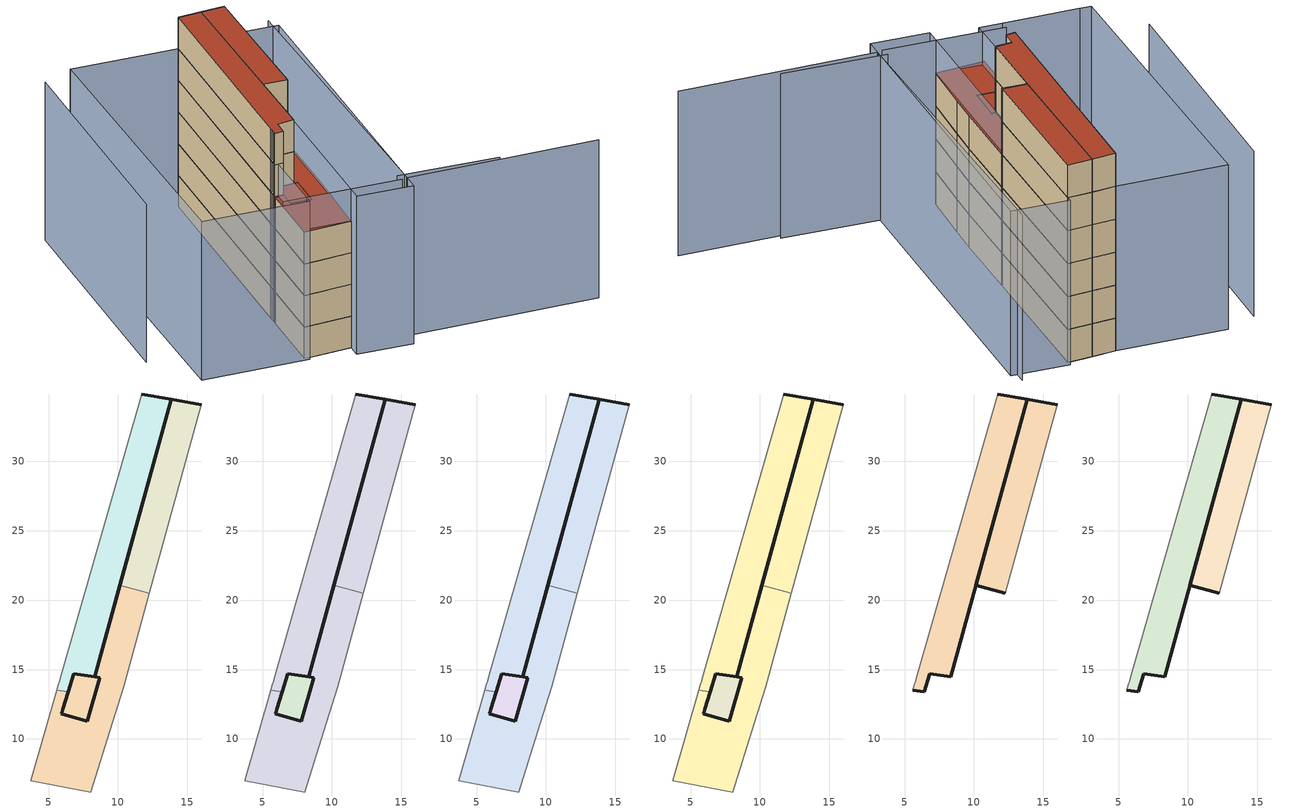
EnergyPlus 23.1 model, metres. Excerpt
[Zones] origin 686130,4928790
ff2ed0a61407c7c9_F0_dwelling_0
 floor ground (EU_floor_Construction): 8.34,14.48 10.15,21.07 13.83,34.48 11.74,34.86 5.85,14.38 5.8,14.2 5.71,13.89 5.68,13.8 5.67,13.76 5.6,13.51 6.42,13.4 6.82,14.7 z0; 12.27,20.49 16,34.09 13.83,34.48 10.15,21.07 z0; 8.05,6.18 9.61,11.12 10.42,13.75 12.27,20.49 10.15,21.07 8.34,14.48 8.7,14.43 7.78,11.29 5.93,11.82 5.97,11.96 6.03,12.14 6.42,13.4 5.6,13.51 3.73,7 z0; 7.78,11.29 8.7,14.43 8.34,14.48 6.82,14.7 6.42,13.4 6.03,12.14 5.97,11.96 5.93,11.82 z0
 wall outside (EU_wall_Construction): 11.74,34.86 13.83,34.48 8.34,14.48 6.82,14.7 6.42,13.4 z0:3
 wall adiabatic (EU_wall_Construction): 5.6,13.51 5.67,13.76 5.68,13.8 5.71,13.89 5.8,14.2 5.85,14.38 11.74,34.86 z0:3
 wall to ff2ed0a61407c7c9_F0_dwelling_2 (EU_wall_Construction): 6.42,13.4 5.6,13.51 z0:3
ff2ed0a61407c7c9_F0_dwelling_1
 floor ground (EU_floor_Construction): 8.34,14.48 10.15,21.07 13.83,34.48 11.74,34.86 5.85,14.38 5.8,14.2 5.71,13.89 5.68,13.8 5.67,13.76 5.6,13.51 6.42,13.4 6.82,14.7 z0; 12.27,20.49 16,34.09 13.83,34.48 10.15,21.07 z0
 wall outside (EU_wall_Construction): 10.15,21.07 13.83,34.48 16,34.09 z0:3
 wall adiabatic (EU_wall_Construction): 16,34.09 12.27,20.49 z0:3
 wall to ff2ed0a61407c7c9_F0_dwelling_2 (EU_wall_Construction): 12.27,20.49 10.15,21.07 z0:3
ff2ed0a61407c7c9_F0_dwelling_2
 floor ground (EU_floor_Construction): 8.34,14.48 10.15,21.07 13.83,34.48 11.74,34.86 5.85,14.38 5.8,14.2 5.71,13.89 5.68,13.8 5.67,13.76 5.6,13.51 6.42,13.4 6.82,14.7 z0; 8.05,6.18 9.61,11.12 10.42,13.75 12.27,20.49 10.15,21.07 8.34,14.48 8.7,14.43 7.78,11.29 5.93,11.82 5.97,11.96 6.03,12.14 6.42,13.4 5.6,13.51 3.73,7 z0; 7.78,11.29 8.7,14.43 8.34,14.48 6.82,14.7 6.42,13.4 6.03,12.14 5.97,11.96 5.93,11.82 z0
 wall outside (EU_wall_Construction): 6.42,13.4 6.03,12.14 5.97,11.96 5.93,11.82 7.78,11.29 8.7,14.43 8.34,14.48 10.15,21.07 z0:3
 wall adiabatic (EU_wall_Construction): 12.27,20.49 10.42,13.75 9.61,11.12 8.05,6.18 3.73,7 5.6,13.51 z0:3
ff2ed0a61407c7c9_F1_dwelling_0
 floor outside (EU_floor_Construction): 7.78,11.29 8.7,14.43 8.34,14.48 6.82,14.7 6.42,13.4 6.03,12.14 5.97,11.96 5.93,11.82 z3; 8.05,6.18 9.61,11.12 10.42,13.75 12.27,20.49 10.15,21.07 8.34,14.48 8.7,14.43 7.78,11.29 5.93,11.82 5.97,11.96 6.03,12.14 6.42,13.4 5.6,13.51 3.73,7 z3; 12.27,20.49 16,34.09 13.83,34.48 10.15,21.07 z3
 floor to ff2ed0a61407c7c9_F0_dwelling_0 (EU_floor_Construction): 8.34,14.48 10.15,21.07 13.83,34.48 11.74,34.86 5.85,14.38 5.8,14.2 5.71,13.89 5.68,13.8 5.67,13.76 5.6,13.51 6.42,13.4 6.82,14.7 z3
 wall outside (EU_wall_Construction): 11.74,34.86 13.83,34.48 8.34,14.48 6.82,14.7 6.42,13.4 z3:6
 wall adiabatic (EU_wall_Construction): 5.6,13.51 5.67,13.76 5.68,13.8 5.71,13.89 5.8,14.2 5.85,14.38 11.74,34.86 z3:6
 wall to ff2ed0a61407c7c9_F1_dwelling_2 (EU_wall_Construction): 6.42,13.4 5.6,13.51 z3:6
ff2ed0a61407c7c9_F1_dwelling_1
 floor outside (EU_floor_Construction): 8.34,14.48 10.15,21.07 13.83,34.48 11.74,34.86 5.85,14.38 5.8,14.2 5.71,13.89 5.68,13.8 5.67,13.76 5.6,13.51 6.42,13.4 6.82,14.7 z3
 floor to ff2ed0a61407c7c9_F0_dwelling_1 (EU_floor_Construction): 12.27,20.49 16,34.09 13.83,34.48 10.15,21.07 z3
 wall outside (EU_wall_Construction): 10.15,21.07 13.83,34.48 16,34.09 z3:6
 wall adiabatic (EU_wall_Construction): 16,34.09 12.27,20.49 z3:6
 wall to ff2ed0a61407c7c9_F1_dwelling_2 (EU_wall_Construction): 12.27,20.49 10.15,21.07 z3:6
ff2ed0a61407c7c9_F1_dwelling_2
 floor to ff2ed0a61407c7c9_F0_dwelling_2 (EU_floor_Construction): 8.34,14.48 10.15,21.07 13.83,34.48 11.74,34.86 5.85,14.38 5.8,14.2 5.71,13.89 5.68,13.8 5.67,13.76 5.6,13.51 6.42,13.4 6.82,14.7 z3; 8.05,6.18 9.61,11.12 10.42,13.75 12.27,20.49 10.15,21.07 8.34,14.48 8.7,14.43 7.78,11.29 5.93,11.82 5.97,11.96 6.03,12.14 6.42,13.4 5.6,13.51 3.73,7 z3; 7.78,11.29 8.7,14.43 8.34,14.48 6.82,14.7 6.42,13.4 6.03,12.14 5.97,11.96 5.93,11.82 z3
 wall outside (EU_wall_Construction): 6.42,13.4 6.03,12.14 5.97,11.96 5.93,11.82 7.78,11.29 8.7,14.43 8.34,14.48 10.15,21.07 z3:6
 wall adiabatic (EU_wall_Construction): 12.27,20.49 10.42,13.75 9.61,11.12 8.05,6.18 3.73,7 5.6,13.51 z3:6
ff2ed0a61407c7c9_F2_dwelling_0
 floor outside (EU_floor_Construction): 7.78,11.29 8.7,14.43 8.34,14.48 6.82,14.7 6.42,13.4 6.03,12.14 5.97,11.96 5.93,11.82 z6; 8.05,6.18 9.61,11.12 10.42,13.75 12.27,20.49 10.15,21.07 8.34,14.48 8.7,14.43 7.78,11.29 5.93,11.82 5.97,11.96 6.03,12.14 6.42,13.4 5.6,13.51 3.73,7 z6; 12.27,20.49 16,34.09 13.83,34.48 10.15,21.07 z6
 floor to ff2ed0a61407c7c9_F1_dwelling_0 (EU_floor_Construction): 8.34,14.48 10.15,21.07 13.83,34.48 11.74,34.86 5.85,14.38 5.8,14.2 5.71,13.89 5.68,13.8 5.67,13.76 5.6,13.51 6.42,13.4 6.82,14.7 z6
 wall outside (EU_wall_Construction): 11.74,34.86 13.83,34.48 8.34,14.48 6.82,14.7 6.42,13.4 z6:9
 wall adiabatic (EU_wall_Construction): 5.6,13.51 5.67,13.76 5.68,13.8 5.71,13.89 5.8,14.2 5.85,14.38 11.74,34.86 z6:9
 wall to ff2ed0a61407c7c9_F2_dwelling_2 (EU_wall_Construction): 6.42,13.4 5.6,13.51 z6:9
ff2ed0a61407c7c9_F2_dwelling_1
 floor outside (EU_floor_Construction): 8.34,14.48 10.15,21.07 13.83,34.48 11.74,34.86 5.85,14.38 5.8,14.2 5.71,13.89 5.68,13.8 5.67,13.76 5.6,13.51 6.42,13.4 6.82,14.7 z6
 floor to ff2ed0a61407c7c9_F1_dwelling_1 (EU_floor_Construction): 12.27,20.49 16,34.09 13.83,34.48 10.15,21.07 z6
 wall outside (EU_wall_Construction): 10.15,21.07 13.83,34.48 16,34.09 z6:9
 wall adiabatic (EU_wall_Construction): 16,34.09 12.27,20.49 z6:9
 wall to ff2ed0a61407c7c9_F2_dwelling_2 (EU_wall_Construction): 12.27,20.49 10.15,21.07 z6:9
ff2ed0a61407c7c9_F2_dwelling_2
 floor to ff2ed0a61407c7c9_F1_dwelling_2 (EU_floor_Construction): 8.34,14.48 10.15,21.07 13.83,34.48 11.74,34.86 5.85,14.38 5.8,14.2 5.71,13.89 5.68,13.8 5.67,13.76 5.6,13.51 6.42,13.4 6.82,14.7 z6; 8.05,6.18 9.61,11.12 10.42,13.75 12.27,20.49 10.15,21.07 8.34,14.48 8.7,14.43 7.78,11.29 5.93,11.82 5.97,11.96 6.03,12.14 6.42,13.4 5.6,13.51 3.73,7 z6; 7.78,11.29 8.7,14.43 8.34,14.48 6.82,14.7 6.42,13.4 6.03,12.14 5.97,11.96 5.93,11.82 z6
 wall outside (EU_wall_Construction): 6.42,13.4 6.03,12.14 5.97,11.96 5.93,11.82 7.78,11.29 8.7,14.43 8.34,14.48 10.15,21.07 z6:9
 wall adiabatic (EU_wall_Construction): 12.27,20.49 10.42,13.75 9.61,11.12 8.05,6.18 3.73,7 5.6,13.51 z6:9
ff2ed0a61407c7c9_F3_dwelling_0
 floor outside (EU_floor_Construction): 7.78,11.29 8.7,14.43 8.34,14.48 6.82,14.7 6.42,13.4 6.03,12.14 5.97,11.96 5.93,11.82 z9; 8.05,6.18 9.61,11.12 10.42,13.75 12.27,20.49 10.15,21.07 8.34,14.48 8.7,14.43 7.78,11.29 5.93,11.82 5.97,11.96 6.03,12.14 6.42,13.4 5.6,13.51 3.73,7 z9; 12.27,20.49 16,34.09 13.83,34.48 10.15,21.07 z9
 floor to ff2ed0a61407c7c9_F2_dwelling_0 (EU_floor_Construction): 8.34,14.48 10.15,21.07 13.83,34.48 11.74,34.86 5.85,14.38 5.8,14.2 5.71,13.89 5.68,13.8 5.67,13.76 5.6,13.51 6.42,13.4 6.82,14.7 z9
 wall outside (EU_wall_Construction): 11.74,34.86 13.83,34.48 8.34,14.48 6.82,14.7 6.42,13.4 z9:12
 wall adiabatic (EU_wall_Construction): 5.6,13.51 5.67,13.76 5.68,13.8 5.71,13.89 5.8,14.2 5.85,14.38 11.74,34.86 z9:12
 wall to ff2ed0a61407c7c9_F3_dwelling_2 (EU_wall_Construction): 6.42,13.4 5.6,13.51 z9:12
 roof outside (EU_floor_Construction): 12.27,20.49 10.42,13.75 9.61,11.12 8.05,6.18 3.73,7 5.6,13.51 6.42,13.4 6.03,12.14 5.97,11.96 5.93,11.82 7.78,11.29 8.7,14.43 8.34,14.48 10.15,21.07 z12; 8.7,14.43 7.78,11.29 5.93,11.82 5.97,11.96 6.03,12.14 6.42,13.4 6.82,14.7 8.34,14.48 z12
ff2ed0a61407c7c9_F3_dwelling_1
 floor outside (EU_floor_Construction): 8.34,14.48 10.15,21.07 13.83,34.48 11.74,34.86 5.85,14.38 5.8,14.2 5.71,13.89 5.68,13.8 5.67,13.76 5.6,13.51 6.42,13.4 6.82,14.7 z9
 floor to ff2ed0a61407c7c9_F2_dwelling_1 (EU_floor_Construction): 12.27,20.49 16,34.09 13.83,34.48 10.15,21.07 z9
 wall outside (EU_wall_Construction): 10.15,21.07 13.83,34.48 16,34.09 z9:12
 wall adiabatic (EU_wall_Construction): 16,34.09 12.27,20.49 z9:12
 wall to ff2ed0a61407c7c9_F3_dwelling_2 (EU_wall_Construction): 12.27,20.49 10.15,21.07 z9:12
ff2ed0a61407c7c9_F3_dwelling_2
 floor to ff2ed0a61407c7c9_F2_dwelling_2 (EU_floor_Construction): 8.34,14.48 10.15,21.07 13.83,34.48 11.74,34.86 5.85,14.38 5.8,14.2 5.71,13.89 5.68,13.8 5.67,13.76 5.6,13.51 6.42,13.4 6.82,14.7 z9; 8.05,6.18 9.61,11.12 10.42,13.75 12.27,20.49 10.15,21.07 8.34,14.48 8.7,14.43 7.78,11.29 5.93,11.82 5.97,11.96 6.03,12.14 6.42,13.4 5.6,13.51 3.73,7 z9; 7.78,11.29 8.7,14.43 8.34,14.48 6.82,14.7 6.42,13.4 6.03,12.14 5.97,11.96 5.93,11.82 z9
 wall outside (EU_wall_Construction): 6.42,13.4 6.03,12.14 5.97,11.96 5.93,11.82 7.78,11.29 8.7,14.43 8.34,14.48 10.15,21.07 z9:12
 wall adiabatic (EU_wall_Construction): 12.27,20.49 10.42,13.75 9.61,11.12 8.05,6.18 3.73,7 5.6,13.51 z9:12
 roof outside (EU_roof_Construction): 13.83,34.48 10.15,21.07 8.34,14.48 6.82,14.7 6.42,13.4 5.6,13.51 5.67,13.76 5.68,13.8 5.71,13.89 5.8,14.2 5.85,14.38 11.74,34.86 z12; 12.27,20.49 10.42,13.75 9.61,11.12 8.05,6.18 3.73,7 5.6,13.51 6.42,13.4 6.03,12.14 5.97,11.96 5.93,11.82 7.78,11.29 8.7,14.43 8.34,14.48 10.15,21.07 z12; 8.7,14.43 7.78,11.29 5.93,11.82 5.97,11.96 6.03,12.14 6.42,13.4 6.82,14.7 8.34,14.48 z12
ff2ed0a61407c7c9_F4_dwelling_0
 floor outside (EU_floor_Construction): 12.27,20.49 16,34.09 13.83,34.48 10.15,21.07 z12
 floor to ff2ed0a61407c7c9_F3_dwelling_0 (EU_floor_Construction): 8.34,14.48 10.15,21.07 13.83,34.48 11.74,34.86 5.85,14.38 5.8,14.2 5.71,13.89 5.68,13.8 5.67,13.76 5.6,13.51 6.42,13.4 6.82,14.7 z12
 wall outside (EU_wall_Construction): 11.74,34.86 13.83,34.48 8.34,14.48 6.82,14.7 6.42,13.4 5.6,13.51 z12:15
 wall adiabatic (EU_wall_Construction): 5.6,13.51 5.67,13.76 5.68,13.8 5.71,13.89 5.8,14.2 5.85,14.38 11.74,34.86 z12:15
ff2ed0a61407c7c9_F4_dwelling_1
 floor to ff2ed0a61407c7c9_F3_dwelling_1 (EU_floor_Construction): 8.34,14.48 10.15,21.07 13.83,34.48 11.74,34.86 5.85,14.38 5.8,14.2 5.71,13.89 5.68,13.8 5.67,13.76 5.6,13.51 6.42,13.4 6.82,14.7 z12; 12.27,20.49 16,34.09 13.83,34.48 10.15,21.07 z12
 wall outside (EU_wall_Construction): 12.27,20.49 10.15,21.07 13.83,34.48 16,34.09 z12:15
 wall adiabatic (EU_wall_Construction): 16,34.09 12.27,20.49 z12:15
ff2ed0a61407c7c9_F5_dwelling_0
 floor outside (EU_floor_Construction): 8.34,14.48 10.15,21.07 13.83,34.48 11.74,34.86 5.85,14.38 5.8,14.2 5.71,13.89 5.68,13.8 5.67,13.76 5.6,13.51 6.42,13.4 6.82,14.7 z15; 12.27,20.49 16,34.09 13.83,34.48 10.15,21.07 z15
 wall outside (EU_wall_Construction): 11.74,34.86 13.83,34.48 8.34,14.48 6.82,14.7 6.42,13.4 5.6,13.51 z15:18
 wall adiabatic (EU_wall_Construction): 5.6,13.51 5.67,13.76 5.68,13.8 5.71,13.89 5.8,14.2 5.85,14.38 11.74,34.86 z15:18
 roof outside (EU_roof_Construction): 13.83,34.48 10.15,21.07 8.34,14.48 6.82,14.7 6.42,13.4 5.6,13.51 5.67,13.76 5.68,13.8 5.71,13.89 5.8,14.2 5.85,14.38 11.74,34.86 z18; 16,34.09 12.27,20.49 10.15,21.07 13.83,34.48 z18
ff2ed0a61407c7c9_F5_dwelling_1
 floor to ff2ed0a61407c7c9_F4_dwelling_1 (EU_floor_Construction): 8.34,14.48 10.15,21.07 13.83,34.48 11.74,34.86 5.85,14.38 5.8,14.2 5.71,13.89 5.68,13.8 5.67,13.76 5.6,13.51 6.42,13.4 6.82,14.7 z15; 12.27,20.49 16,34.09 13.83,34.48 10.15,21.07 z15
 wall outside (EU_wall_Construction): 12.27,20.49 10.15,21.07 13.83,34.48 16,34.09 z15:18
 wall adiabatic (EU_wall_Construction): 16,34.09 12.27,20.49 z15:18
 roof outside (EU_roof_Construction): 13.83,34.48 10.15,21.07 8.34,14.48 6.82,14.7 6.42,13.4 5.6,13.51 5.67,13.76 5.68,13.8 5.71,13.89 5.8,14.2 5.85,14.38 11.74,34.86 z18; 16,34.09 12.27,20.49 10.15,21.07 13.83,34.48 z18
shading: -4.4,9.01 2.08,7.27 / 12.6,5.83 21.44,3.22 / 2.24,7.94 12.55,5.02 / 29.86,0.63 13.06,5.04 / 13.06,5.04 20.73,34.23 / -0.71,36.89 -7.18,14.55 / 7.71,4.97 16.07,34.48 / 16.07,34.48 20.99,33.09 / 20.99,33.09 12.64,3.58 / 12.64,3.58 7.71,4.97 / -5.37,9.22 2.33,37.43 / 2.33,37.43 11.74,34.86 / 11.74,34.86 4.04,6.65 / 4.04,6.65 -5.37,9.22 z0:15
[Building]
EU S2 Campaign: North Axis=0; Terrain=City; Solar Distribution=FullExterior
[Site:Location]
Bologna: Latitude=44.5; Longitude=11.25; Time Zone=1; Elevation=37
[SizingPeriod:WeatherFileDays]
AnnualSizingPeriod: Begin Month=1; Begin Day of Month=1; End Month=12; End Day of Month=31; Day of Week for Start Day=Monday; Use Weather File Daylight Saving Period=No; Use Weather File Rain and Snow Indicators=No
[MATERIAL]
EU_InternalMass_Material: Roughness=MediumRough; Thickness=0.1; Conductivity=1; Density=1800; Specific Heat=900; Thermal Absorptance=0.9; Solar Absorptance=0.7; Visible Absorptance=0.7
[MATERIAL:NOMASS] Roughness=MediumRough; Thermal Absorptance=0.9; Solar Absorptance=0.7; Visible Absorptance=0.7
Name | Thermal Resistance
EU_wall_NoMass | 0.905828
EU_roof_NoMass | 0.37593
EU_floor_NoMass | 0.67114
[CONSTRUCTION]
EU_wall_Construction: EU_wall_NoMass
EU_roof_Construction: EU_roof_NoMass
EU_floor_Construction: EU_floor_NoMass
EU_InternalMass_Construction: EU_InternalMass_Material
[ZONE] Type=1; Multiplier=1; Ceiling Height=autocalculate; Floor Area=autocalculate; Part of Total Floor Area=Yes
Name | Volume
ff2ed0a61407c7c9_F0_dwelling_0; ff2ed0a61407c7c9_F1_dwelling_0; ff2ed0a61407c7c9_F2_dwelling_0; ff2ed0a61407c7c9_F3_dwelling_0 | 387.482
ff2ed0a61407c7c9_F4_dwelling_0; ff2ed0a61407c7c9_F5_dwelling_0; ff2ed0a61407c7c9_F0_dwelling_1; ff2ed0a61407c7c9_F1_dwelling_1; ff2ed0a61407c7c9_F2_dwelling_1; ff2ed0a61407c7c9_F3_dwelling_1; ff2ed0a61407c7c9_F4_dwelling_1; ff2ed0a61407c7c9_F5_dwelling_1 | 235.789
ff2ed0a61407c7c9_F0_dwelling_2; ff2ed0a61407c7c9_F1_dwelling_2; ff2ed0a61407c7c9_F2_dwelling_2; ff2ed0a61407c7c9_F3_dwelling_2 | 295.085
[INTERNALMASS] Construction=EU_InternalMass_Construction
Name | Zone or ZoneList | Surface Area
ff2ed0a61407c7c9_F0_dwelling_0_EU_InternalMass | ff2ed0a61407c7c9_F0_dwelling_0 | 47.7937
ff2ed0a61407c7c9_F0_dwelling_1_EU_InternalMass | ff2ed0a61407c7c9_F0_dwelling_1 | 30.8011
ff2ed0a61407c7c9_F0_dwelling_2_EU_InternalMass | ff2ed0a61407c7c9_F0_dwelling_2 | 44.5875
ff2ed0a61407c7c9_F1_dwelling_0_EU_InternalMass | ff2ed0a61407c7c9_F1_dwelling_0 | 47.7937
ff2ed0a61407c7c9_F1_dwelling_1_EU_InternalMass | ff2ed0a61407c7c9_F1_dwelling_1 | 30.8011
ff2ed0a61407c7c9_F1_dwelling_2_EU_InternalMass | ff2ed0a61407c7c9_F1_dwelling_2 | 44.5875
ff2ed0a61407c7c9_F2_dwelling_0_EU_InternalMass | ff2ed0a61407c7c9_F2_dwelling_0 | 47.7937
ff2ed0a61407c7c9_F2_dwelling_1_EU_InternalMass | ff2ed0a61407c7c9_F2_dwelling_1 | 30.8011
ff2ed0a61407c7c9_F2_dwelling_2_EU_InternalMass | ff2ed0a61407c7c9_F2_dwelling_2 | 44.5875
ff2ed0a61407c7c9_F3_dwelling_0_EU_InternalMass | ff2ed0a61407c7c9_F3_dwelling_0 | 47.7937
ff2ed0a61407c7c9_F3_dwelling_1_EU_InternalMass | ff2ed0a61407c7c9_F3_dwelling_1 | 30.8011
ff2ed0a61407c7c9_F3_dwelling_2_EU_InternalMass | ff2ed0a61407c7c9_F3_dwelling_2 | 44.5875
ff2ed0a61407c7c9_F4_dwelling_0_EU_InternalMass | ff2ed0a61407c7c9_F4_dwelling_0 | 48.5911
ff2ed0a61407c7c9_F4_dwelling_1_EU_InternalMass | ff2ed0a61407c7c9_F4_dwelling_1 | 74.5882
ff2ed0a61407c7c9_F5_dwelling_0_EU_InternalMass | ff2ed0a61407c7c9_F5_dwelling_0 | 48.5911
ff2ed0a61407c7c9_F5_dwelling_1_EU_InternalMass | ff2ed0a61407c7c9_F5_dwelling_1 | 74.5882
[OTHEREQUIPMENT] Fuel Type=Electricity; Design Level Calculation Method=Watts/Area; Power per Zone Floor Area=1; Fraction Latent=0; Fraction Radiant=0; Fraction Lost=0; Carbon Dioxide Generation Rate=0; EndUse Subcategory=EU_Step8_InternalGains
Name | Zone or ZoneList or Space or SpaceList | Schedule
EU_Step8_InternalGain_ff2ed0a61407c7c9_F0_dwelling_0_f000 | ff2ed0a61407c7c9_F0_dwelling_0 | EU_Step8_GainSchedule_ff2ed0a61407c7c9_F0_dwelling_0_f000
EU_Step8_InternalGain_ff2ed0a61407c7c9_F0_dwelling_1_f000 | ff2ed0a61407c7c9_F0_dwelling_1 | EU_Step8_GainSchedule_ff2ed0a61407c7c9_F0_dwelling_1_f000
EU_Step8_InternalGain_ff2ed0a61407c7c9_F0_dwelling_2_f000 | ff2ed0a61407c7c9_F0_dwelling_2 | EU_Step8_GainSchedule_ff2ed0a61407c7c9_F0_dwelling_2_f000
EU_Step8_InternalGain_ff2ed0a61407c7c9_F1_dwelling_0_f000 | ff2ed0a61407c7c9_F1_dwelling_0 | EU_Step8_GainSchedule_ff2ed0a61407c7c9_F1_dwelling_0_f000
EU_Step8_InternalGain_ff2ed0a61407c7c9_F1_dwelling_1_f000 | ff2ed0a61407c7c9_F1_dwelling_1 | EU_Step8_GainSchedule_ff2ed0a61407c7c9_F1_dwelling_1_f000
EU_Step8_InternalGain_ff2ed0a61407c7c9_F1_dwelling_2_f000 | ff2ed0a61407c7c9_F1_dwelling_2 | EU_Step8_GainSchedule_ff2ed0a61407c7c9_F1_dwelling_2_f000
EU_Step8_InternalGain_ff2ed0a61407c7c9_F2_dwelling_0_f000 | ff2ed0a61407c7c9_F2_dwelling_0 | EU_Step8_GainSchedule_ff2ed0a61407c7c9_F2_dwelling_0_f000
EU_Step8_InternalGain_ff2ed0a61407c7c9_F2_dwelling_1_f000 | ff2ed0a61407c7c9_F2_dwelling_1 | EU_Step8_GainSchedule_ff2ed0a61407c7c9_F2_dwelling_1_f000
EU_Step8_InternalGain_ff2ed0a61407c7c9_F2_dwelling_2_f000 | ff2ed0a61407c7c9_F2_dwelling_2 | EU_Step8_GainSchedule_ff2ed0a61407c7c9_F2_dwelling_2_f000
EU_Step8_InternalGain_ff2ed0a61407c7c9_F3_dwelling_0_f000 | ff2ed0a61407c7c9_F3_dwelling_0 | EU_Step8_GainSchedule_ff2ed0a61407c7c9_F3_dwelling_0_f000
EU_Step8_InternalGain_ff2ed0a61407c7c9_F3_dwelling_1_f000 | ff2ed0a61407c7c9_F3_dwelling_1 | EU_Step8_GainSchedule_ff2ed0a61407c7c9_F3_dwelling_1_f000
EU_Step8_InternalGain_ff2ed0a61407c7c9_F3_dwelling_2_f000 | ff2ed0a61407c7c9_F3_dwelling_2 | EU_Step8_GainSchedule_ff2ed0a61407c7c9_F3_dwelling_2_f000
EU_Step8_InternalGain_ff2ed0a61407c7c9_F4_dwelling_0_f000 | ff2ed0a61407c7c9_F4_dwelling_0 | EU_Step8_GainSchedule_ff2ed0a61407c7c9_F4_dwelling_0_f000
EU_Step8_InternalGain_ff2ed0a61407c7c9_F4_dwelling_1_f000 | ff2ed0a61407c7c9_F4_dwelling_1 | EU_Step8_GainSchedule_ff2ed0a61407c7c9_F4_dwelling_1_f000
EU_Step8_InternalGain_ff2ed0a61407c7c9_F5_dwelling_0_f000 | ff2ed0a61407c7c9_F5_dwelling_0 | EU_Step8_GainSchedule_ff2ed0a61407c7c9_F5_dwelling_0_f000
EU_Step8_InternalGain_ff2ed0a61407c7c9_F5_dwelling_1_f000 | ff2ed0a61407c7c9_F5_dwelling_1 | EU_Step8_GainSchedule_ff2ed0a61407c7c9_F5_dwelling_1_f000
[ZONEVENTILATION:DESIGNFLOWRATE] Schedule=EU_AlwaysOn; Design Flow Rate Calculation Method=AirChanges/Hour; Air Changes per Hour=0.73129; Ventilation Type=Natural; Fan Pressure Rise=0; Fan Total Efficiency=1; Constant Term Coefficient=1; Temperature Term Coefficient=0; Velocity Term Coefficient=0; Velocity Squared Term Coefficient=0; Minimum Indoor Temperature=-100; Maximum Indoor Temperature=100; Delta Temperature=-100; Minimum Outdoor Temperature=-100; Maximum Outdoor Temperature=100; Maximum Wind Speed=40
Name | Zone or ZoneList or Space or SpaceList
EU_ConstantAir_ff2ed0a61407c7c9_F0_dwelling_0 | ff2ed0a61407c7c9_F0_dwelling_0
EU_ConstantAir_ff2ed0a61407c7c9_F0_dwelling_1 | ff2ed0a61407c7c9_F0_dwelling_1
EU_ConstantAir_ff2ed0a61407c7c9_F0_dwelling_2 | ff2ed0a61407c7c9_F0_dwelling_2
EU_ConstantAir_ff2ed0a61407c7c9_F1_dwelling_0 | ff2ed0a61407c7c9_F1_dwelling_0
EU_ConstantAir_ff2ed0a61407c7c9_F1_dwelling_1 | ff2ed0a61407c7c9_F1_dwelling_1
EU_ConstantAir_ff2ed0a61407c7c9_F1_dwelling_2 | ff2ed0a61407c7c9_F1_dwelling_2
EU_ConstantAir_ff2ed0a61407c7c9_F2_dwelling_0 | ff2ed0a61407c7c9_F2_dwelling_0
EU_ConstantAir_ff2ed0a61407c7c9_F2_dwelling_1 | ff2ed0a61407c7c9_F2_dwelling_1
EU_ConstantAir_ff2ed0a61407c7c9_F2_dwelling_2 | ff2ed0a61407c7c9_F2_dwelling_2
EU_ConstantAir_ff2ed0a61407c7c9_F3_dwelling_0 | ff2ed0a61407c7c9_F3_dwelling_0
EU_ConstantAir_ff2ed0a61407c7c9_F3_dwelling_1 | ff2ed0a61407c7c9_F3_dwelling_1
EU_ConstantAir_ff2ed0a61407c7c9_F3_dwelling_2 | ff2ed0a61407c7c9_F3_dwelling_2
EU_ConstantAir_ff2ed0a61407c7c9_F4_dwelling_0 | ff2ed0a61407c7c9_F4_dwelling_0
EU_ConstantAir_ff2ed0a61407c7c9_F4_dwelling_1 | ff2ed0a61407c7c9_F4_dwelling_1
EU_ConstantAir_ff2ed0a61407c7c9_F5_dwelling_0 | ff2ed0a61407c7c9_F5_dwelling_0
EU_ConstantAir_ff2ed0a61407c7c9_F5_dwelling_1 | ff2ed0a61407c7c9_F5_dwelling_1
[HVACTEMPLATE:THERMOSTAT] Constant Heating Setpoint=20; Constant Cooling Setpoint=50
EU_HeatOnly_ff2ed0a61407c7c9_F0_dwelling_0; EU_HeatOnly_ff2ed0a61407c7c9_F0_dwelling_1; EU_HeatOnly_ff2ed0a61407c7c9_F0_dwelling_2; EU_HeatOnly_ff2ed0a61407c7c9_F1_dwelling_0; EU_HeatOnly_ff2ed0a61407c7c9_F1_dwelling_1; EU_HeatOnly_ff2ed0a61407c7c9_F1_dwelling_2; EU_HeatOnly_ff2ed0a61407c7c9_F2_dwelling_0; EU_HeatOnly_ff2ed0a61407c7c9_F2_dwelling_1; EU_HeatOnly_ff2ed0a61407c7c9_F2_dwelling_2; EU_HeatOnly_ff2ed0a61407c7c9_F3_dwelling_0; EU_HeatOnly_ff2ed0a61407c7c9_F3_dwelling_1; EU_HeatOnly_ff2ed0a61407c7c9_F3_dwelling_2; EU_HeatOnly_ff2ed0a61407c7c9_F4_dwelling_0; EU_HeatOnly_ff2ed0a61407c7c9_F4_dwelling_1; EU_HeatOnly_ff2ed0a61407c7c9_F5_dwelling_0; EU_HeatOnly_ff2ed0a61407c7c9_F5_dwelling_1
[HVACTEMPLATE:ZONE:IDEALLOADSAIRSYSTEM] System Availability Schedule=EU_AlwaysOn; Maximum Heating Supply Air Temperature=50; Minimum Cooling Supply Air Temperature=13; Maximum Heating Supply Air Humidity Ratio=0.0156; Minimum Cooling Supply Air Humidity Ratio=0.0077; Heating Limit=NoLimit; Cooling Limit=NoLimit; Heating Availability Schedule=EU_AlwaysOn; Cooling Availability Schedule=EU_CoolingOff; Dehumidification Control Type=ConstantSensibleHeatRatio; Cooling Sensible Heat Ratio=0.7; Dehumidification Setpoint=60; Humidification Control Type=None; Humidification Setpoint=30; Outdoor Air Method=None; Outdoor Air Flow Rate per Person=0.00944; Outdoor Air Flow Rate per Zone Floor Area=0; Outdoor Air Flow Rate per Zone=0; Demand Controlled Ventilation Type=None; Outdoor Air Economizer Type=NoEconomizer; Heat Recovery Type=None; Sensible Heat Recovery Effectiveness=0.7; Latent Heat Recovery Effectiveness=0.65
Name | Template Thermostat
ff2ed0a61407c7c9_F0_dwelling_0 | EU_HeatOnly_ff2ed0a61407c7c9_F0_dwelling_0
ff2ed0a61407c7c9_F0_dwelling_1 | EU_HeatOnly_ff2ed0a61407c7c9_F0_dwelling_1
ff2ed0a61407c7c9_F0_dwelling_2 | EU_HeatOnly_ff2ed0a61407c7c9_F0_dwelling_2
ff2ed0a61407c7c9_F1_dwelling_0 | EU_HeatOnly_ff2ed0a61407c7c9_F1_dwelling_0
ff2ed0a61407c7c9_F1_dwelling_1 | EU_HeatOnly_ff2ed0a61407c7c9_F1_dwelling_1
ff2ed0a61407c7c9_F1_dwelling_2 | EU_HeatOnly_ff2ed0a61407c7c9_F1_dwelling_2
ff2ed0a61407c7c9_F2_dwelling_0 | EU_HeatOnly_ff2ed0a61407c7c9_F2_dwelling_0
ff2ed0a61407c7c9_F2_dwelling_1 | EU_HeatOnly_ff2ed0a61407c7c9_F2_dwelling_1
ff2ed0a61407c7c9_F2_dwelling_2 | EU_HeatOnly_ff2ed0a61407c7c9_F2_dwelling_2
ff2ed0a61407c7c9_F3_dwelling_0 | EU_HeatOnly_ff2ed0a61407c7c9_F3_dwelling_0
ff2ed0a61407c7c9_F3_dwelling_1 | EU_HeatOnly_ff2ed0a61407c7c9_F3_dwelling_1
ff2ed0a61407c7c9_F3_dwelling_2 | EU_HeatOnly_ff2ed0a61407c7c9_F3_dwelling_2
ff2ed0a61407c7c9_F4_dwelling_0 | EU_HeatOnly_ff2ed0a61407c7c9_F4_dwelling_0
ff2ed0a61407c7c9_F4_dwelling_1 | EU_HeatOnly_ff2ed0a61407c7c9_F4_dwelling_1
ff2ed0a61407c7c9_F5_dwelling_0 | EU_HeatOnly_ff2ed0a61407c7c9_F5_dwelling_0
ff2ed0a61407c7c9_F5_dwelling_1 | EU_HeatOnly_ff2ed0a61407c7c9_F5_dwelling_1
[SIZING:ZONE] Zone Cooling Design Supply Air Temperature Input Method=SupplyAirTemperature; Zone Cooling Design Supply Air Temperature=13; Zone Heating Design Supply Air Temperature Input Method=SupplyAirTemperature; Zone Heating Design Supply Air Temperature=50; Zone Cooling Design Supply Air Humidity Ratio=0.008; Zone Heating Design Supply Air Humidity Ratio=0.008; Cooling Design Air Flow Method=DesignDay; Cooling Design Air Flow Rate=0; Cooling Minimum Air Flow per Zone Floor Area=0.000762; Cooling Minimum Air Flow=0; Cooling Minimum Air Flow Fraction=0.2; Heating Design Air Flow Method=DesignDay; Heating Design Air Flow Rate=0; Heating Maximum Air Flow per Zone Floor Area=0.002032; Heating Maximum Air Flow=0.141576; Heating Maximum Air Flow Fraction=0.3; Account for Dedicated Outdoor Air System=No; Dedicated Outdoor Air System Control Strategy=NeutralSupplyAir; Dedicated Outdoor Air Low Setpoint Temperature for Design=autosize; Dedicated Outdoor Air High Setpoint Temperature for Design=autosize; Zone Load Sizing Method=Sensible Load Only No Latent Load; Zone Latent Cooling Design Supply Air Humidity Ratio Input Method=HumidityRatioDifference; Zone Cooling Design Supply Air Humidity Ratio Difference=0.005; Zone Latent Heating Design Supply Air Humidity Ratio Input Method=HumidityRatioDifference; Zone Humidification Design Supply Air Humidity Ratio Difference=0.005
ff2ed0a61407c7c9_F0_dwelling_0; ff2ed0a61407c7c9_F0_dwelling_1; ff2ed0a61407c7c9_F0_dwelling_2; ff2ed0a61407c7c9_F1_dwelling_0; ff2ed0a61407c7c9_F1_dwelling_1; ff2ed0a61407c7c9_F1_dwelling_2; ff2ed0a61407c7c9_F2_dwelling_0; ff2ed0a61407c7c9_F2_dwelling_1; ff2ed0a61407c7c9_F2_dwelling_2; ff2ed0a61407c7c9_F3_dwelling_0; ff2ed0a61407c7c9_F3_dwelling_1; ff2ed0a61407c7c9_F3_dwelling_2; ff2ed0a61407c7c9_F4_dwelling_0; ff2ed0a61407c7c9_F4_dwelling_1; ff2ed0a61407c7c9_F5_dwelling_0; ff2ed0a61407c7c9_F5_dwelling_1
[SCHEDULE:CONSTANT]
Name | Hourly Value
EU_AlwaysOn | 1
EU_CoolingOff | 0
[SCHEDULE:FILE] Column Number=1; Rows to Skip at Top=0; Number of Hours of Data=8760; Column Separator=Comma; Interpolate to Timestep=No; Minutes per Item=60; Adjust Schedule for Daylight Savings=Yes
Name | File
EU_Step8_GainSchedule_ff2ed0a61407c7c9_F0_dwelling_0_f000 | ../../schedules/ff2ed0a61407c7c9/ff2ed0a61407c7c9_F0_dwelling_0_f000_gain.csv
EU_Step8_GainSchedule_ff2ed0a61407c7c9_F0_dwelling_1_f000 | ../../schedules/ff2ed0a61407c7c9/ff2ed0a61407c7c9_F0_dwelling_1_f000_gain.csv
EU_Step8_GainSchedule_ff2ed0a61407c7c9_F0_dwelling_2_f000 | ../../schedules/ff2ed0a61407c7c9/ff2ed0a61407c7c9_F0_dwelling_2_f000_gain.csv
EU_Step8_GainSchedule_ff2ed0a61407c7c9_F1_dwelling_0_f000 | ../../schedules/ff2ed0a61407c7c9/ff2ed0a61407c7c9_F1_dwelling_0_f000_gain.csv
EU_Step8_GainSchedule_ff2ed0a61407c7c9_F1_dwelling_1_f000 | ../../schedules/ff2ed0a61407c7c9/ff2ed0a61407c7c9_F1_dwelling_1_f000_gain.csv
EU_Step8_GainSchedule_ff2ed0a61407c7c9_F1_dwelling_2_f000 | ../../schedules/ff2ed0a61407c7c9/ff2ed0a61407c7c9_F1_dwelling_2_f000_gain.csv
EU_Step8_GainSchedule_ff2ed0a61407c7c9_F2_dwelling_0_f000 | ../../schedules/ff2ed0a61407c7c9/ff2ed0a61407c7c9_F2_dwelling_0_f000_gain.csv
EU_Step8_GainSchedule_ff2ed0a61407c7c9_F2_dwelling_1_f000 | ../../schedules/ff2ed0a61407c7c9/ff2ed0a61407c7c9_F2_dwelling_1_f000_gain.csv
EU_Step8_GainSchedule_ff2ed0a61407c7c9_F2_dwelling_2_f000 | ../../schedules/ff2ed0a61407c7c9/ff2ed0a61407c7c9_F2_dwelling_2_f000_gain.csv
EU_Step8_GainSchedule_ff2ed0a61407c7c9_F3_dwelling_0_f000 | ../../schedules/ff2ed0a61407c7c9/ff2ed0a61407c7c9_F3_dwelling_0_f000_gain.csv
EU_Step8_GainSchedule_ff2ed0a61407c7c9_F3_dwelling_1_f000 | ../../schedules/ff2ed0a61407c7c9/ff2ed0a61407c7c9_F3_dwelling_1_f000_gain.csv
EU_Step8_GainSchedule_ff2ed0a61407c7c9_F3_dwelling_2_f000 | ../../schedules/ff2ed0a61407c7c9/ff2ed0a61407c7c9_F3_dwelling_2_f000_gain.csv
EU_Step8_GainSchedule_ff2ed0a61407c7c9_F4_dwelling_0_f000 | ../../schedules/ff2ed0a61407c7c9/ff2ed0a61407c7c9_F4_dwelling_0_f000_gain.csv
EU_Step8_GainSchedule_ff2ed0a61407c7c9_F4_dwelling_1_f000 | ../../schedules/ff2ed0a61407c7c9/ff2ed0a61407c7c9_F4_dwelling_1_f000_gain.csv
EU_Step8_GainSchedule_ff2ed0a61407c7c9_F5_dwelling_0_f000 | ../../schedules/ff2ed0a61407c7c9/ff2ed0a61407c7c9_F5_dwelling_0_f000_gain.csv
EU_Step8_GainSchedule_ff2ed0a61407c7c9_F5_dwelling_1_f000 | ../../schedules/ff2ed0a61407c7c9/ff2ed0a61407c7c9_F5_dwelling_1_f000_gain.csv
